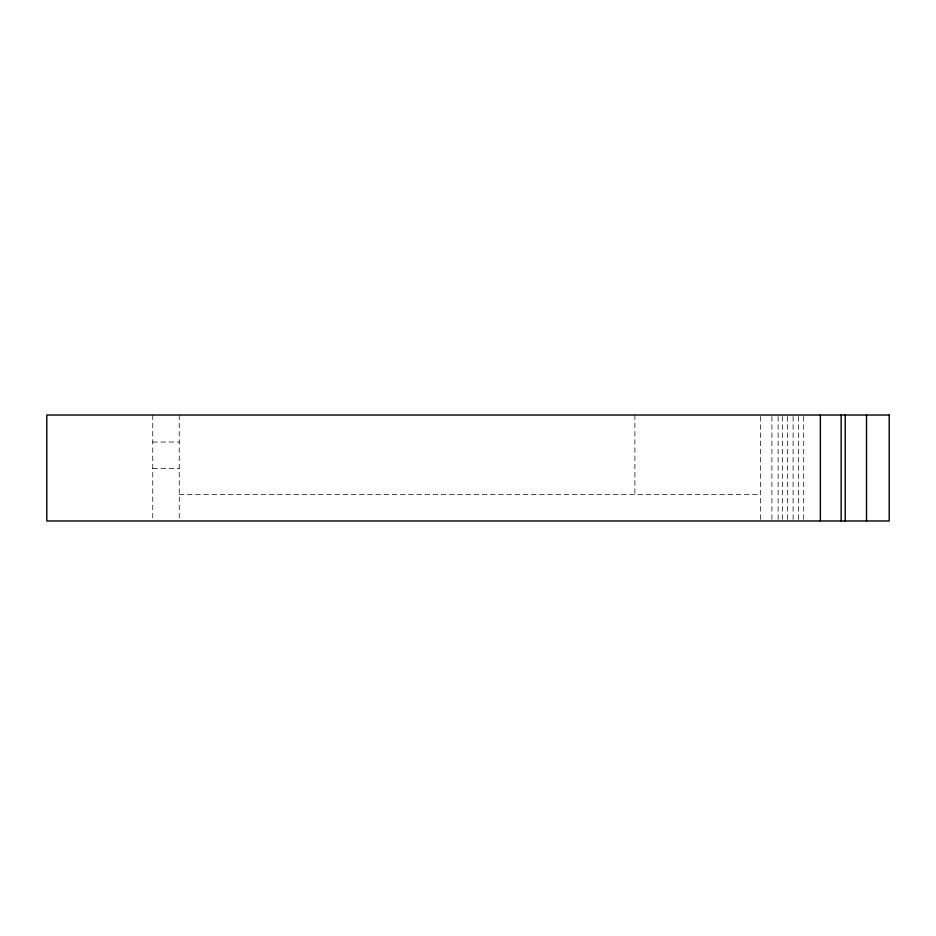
<?xml version="1.0" encoding="UTF-8"?>
<svg xmlns="http://www.w3.org/2000/svg" width="936" height="936" viewBox="0 0 936 936"><rect width="100%" height="100%" fill="white"/><g stroke="black" fill="none" stroke-linecap="round" stroke-linejoin="round"><path stroke-width="0.7" stroke-dasharray="4.68 3.51" d="M152.755 442.038L179.244 442.038M152.755 468.526L179.244 468.526M179.244 494.489L760.652 494.489M803.696 416.473L803.696 519.527M798.583 416.473L798.583 519.527M793.108 416.473L793.108 519.527M787.621 416.473L787.621 519.527M782.508 416.473L782.508 519.527M778.12 416.473L778.12 519.527M771.907 416.473L771.907 519.527M760.652 416.473L760.652 519.585M634.889 415.022L634.889 494.489M179.244 415.022L179.244 519.585M152.755 415.022L152.755 519.527"/><path stroke-width="1.4" d="M866.514 415.022L866.514 520.978M845.22 415.022L845.22 520.978M841.148 415.022L841.148 520.978M820.357 415.022L820.357 520.978M889.2 415.022L46.8 415.022L46.8 520.978L889.2 520.978L889.2 415.022"/></g></svg>
